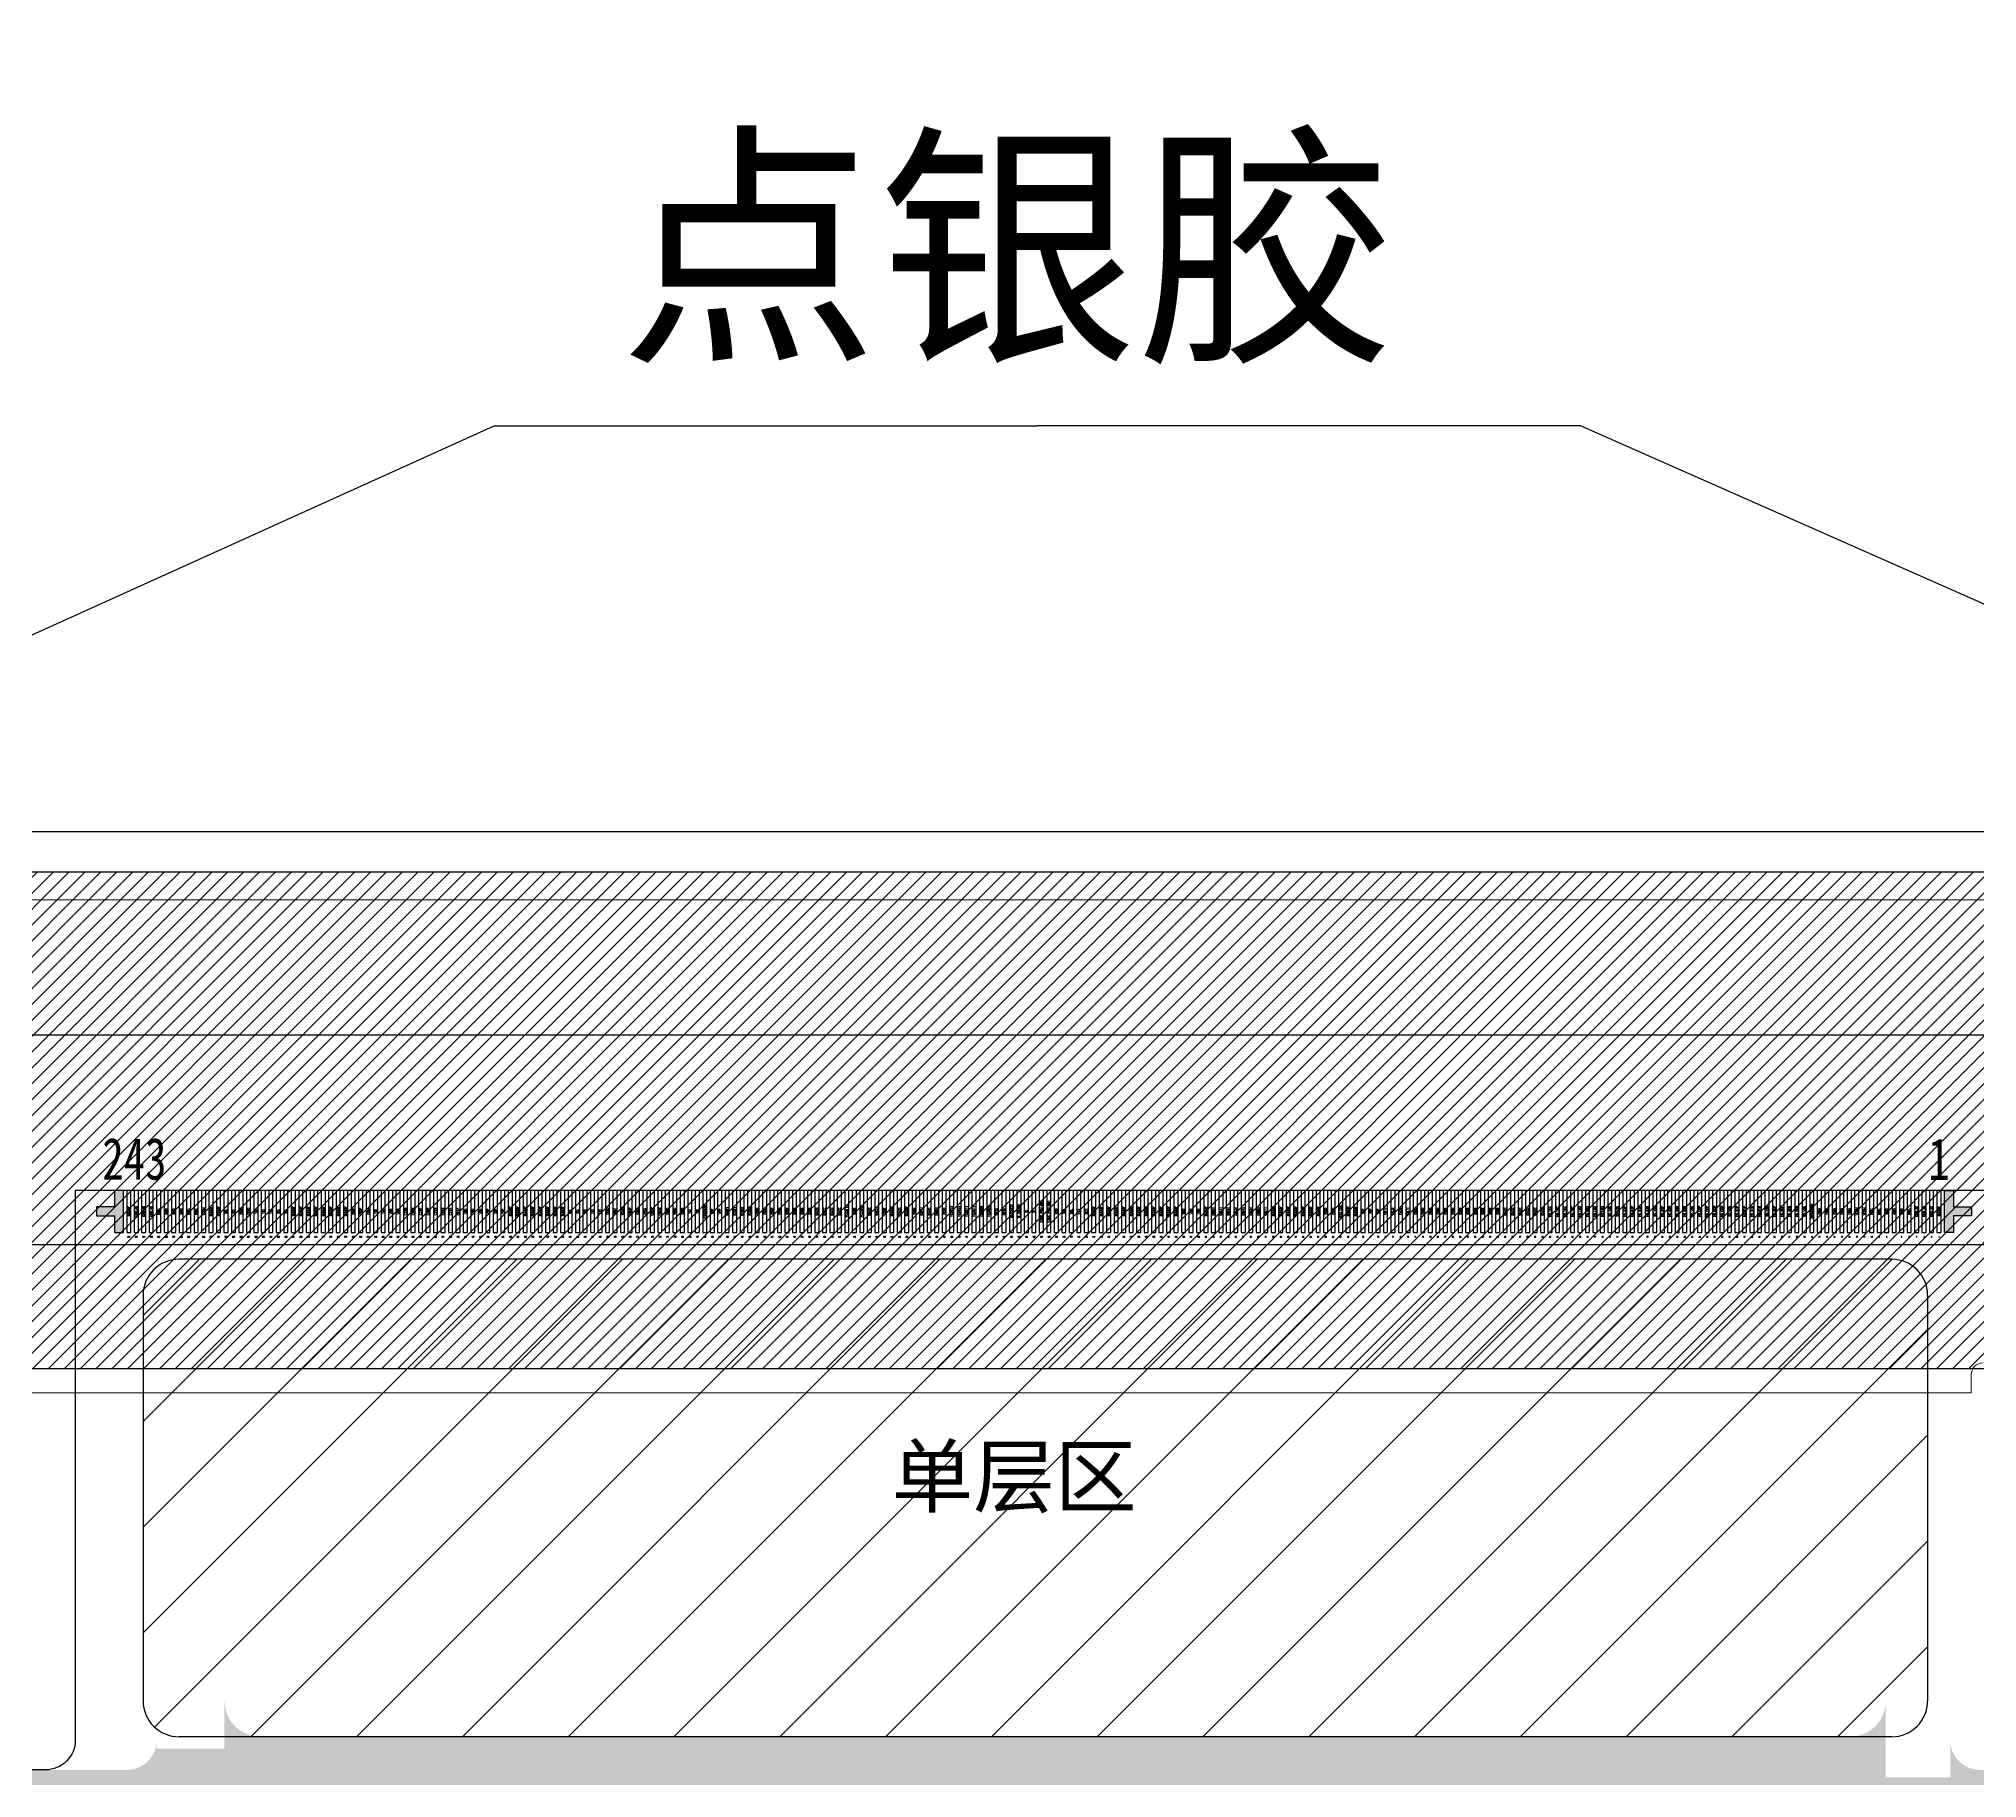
# Model space of a CAD drawing. Extents: x 19995 to 20574, y 1410 to 1825.
# Drawn here: x 20117.37 to 20149.76, y 1592.16 to 1621.24 of the extents above; entities that cross this region are included whole.
import ezdxf

# ---------------------------------------------------------------- set-up
doc = ezdxf.new("R2010")
doc.units = 0
doc.header["$MEASUREMENT"] = 0
doc.layers.get('0').update_dxf_attribs({"linetype": 'CONTINUOUS'})
for name, color, linetype in [('', 7, 'CONTINUOUS'), ('2ITO.drawing', 5, 'CONTINUOUS'), ('Baseline.drawing', 1, 'CONTINUOUS'), ('CF_line.drawing', 3, 'CONTINUOUS'), ('GATE.drawing', 4, 'CONTINUOUS'), ('KEEP OUT', 7, 'CONTINUOUS'), ('L122.drawing', 7, 'CONTINUOUS'), ('lcd', 4, 'CONTINUOUS'), ('MCH2', 7, 'CONTINUOUS'), ('TFT_line.drawing', 2, 'CONTINUOUS')]:
    doc.layers.add(name, color=color, linetype=linetype)
for name, color, linetype, lineweight in [('DIM', 3, 'CONTINUOUS', 13), ('LCM', 130, 'CONTINUOUS', 15), ('temp', 7, 'CONTINUOUS', 20)]:
    doc.layers.add(name, color=color, linetype=linetype, lineweight=lineweight)
doc.styles.get("Standard").update_dxf_attribs({"font": ''})
doc.styles.add('W0$254', font='simplex', dxfattribs={"width": 0.75})
doc.styles.add('ZXQ', font='times.ttf')
doc.styles.get('Standard').set_extended_font_data('SimSun')
doc.dimstyles.get("Standard").update_dxf_attribs({"dimtxt": 0.18, "dimasz": 0.18, "dimexe": 0.18, "dimexo": 0.0625, "dimgap": 0.09, "dimtad": 0, "dimtih": 1, "dimtoh": 1, "dimdec": 4, "dimzin": 0, "dimdsep": 46, "dimtxsty": 'Standard', "dimcen": 0.09, "dimadec": 0, "dimazin": 0, "dimtfac": 1, "dimtdec": 4, "dimtofl": 0, "dimtmove": 0, "dimatfit": 3, "dimfxl": 1, "dimtolj": 1, "dimtzin": 0, "dimarcsym": 0})

# ---------------------------------------------------------------- blocks, each defined once
blk = doc.blocks.new('1da3f12asd31fads2f1w5e1f5adf')
at = {"layer": 'LCM', "color": 6}
for q in [(20222.461, 1188.357), (20187.601, 1188.057)]:
    blk.add_line((20222.461, 1188.057), q, dxfattribs=at)
blk.add_lwpolyline([(20175.691, 1358.897), (20237.911, 1358.897), (20237.911, 1196.297), (20175.691, 1196.297)], close=True, dxfattribs=at)
blk.add_arc((20222.661, 1188.357), 0.2, 90, 180, dxfattribs=at)
blk = doc.blocks.new('fpc_mark')
at = {"linetype": 'Continuous'}
h = blk.add_hatch(color=3, dxfattribs=at)
h.dxf.hatch_style = 1
h.paths.add_polyline_path([(-0.01, 0.125), (-0.01, -0.025), (0.29, -0.025), (0.29, -0.3), (0.44, -0.3), (0.44, 0.4), (0.29, 0.4), (0.29, 0.125)])
at = {"layer": 'GATE.drawing', "color": 3}
blk.add_lwpolyline([(0.29, 0.125), (-0.01, 0.125), (-0.01, -0.025), (0.29, -0.025), (0.29, -0.3), (0.44, -0.3), (0.44, 0.4), (0.29, 0.4), (0.29, 0.125)], close=True, dxfattribs=at)
at = {"layer": 'TFT_line.drawing', "color": 3}
blk.add_lwpolyline([(0.29, 0.125), (-0.01, 0.125), (-0.01, -0.025), (0.29, -0.025), (0.29, -0.3), (0.44, -0.3), (0.44, 0.4), (0.29, 0.4), (0.29, 0.125)], close=True, dxfattribs=at)
blk = doc.blocks.new('fpc_bump')
at = {"layer": 'GATE.drawing'}
blk.add_lwpolyline([(0.0005, 0.0005), (0.0705, 0.0005), (0.0705, 0.7005), (0.0005, 0.7005), (0.0005, 0.0005)], close=True, dxfattribs=at)
at = {"layer": 'TFT_line.drawing', "color": 7}
blk.add_lwpolyline([(0.0005, 0.0005), (0.0705, 0.0005), (0.0705, 0.7005), (0.0005, 0.7005), (0.0005, 0.0005)], close=True, dxfattribs=at)
blk = doc.blocks.new('SA1FSA2D1FZXVXVF6S5AD4F')
at = {"layer": '2ITO.drawing'}
for points in [[(2855.179, -977.679), (2855.249, -977.679), (2855.249, -976.979), (2855.179, -976.979), (2855.179, -977.679)], [(2884.429, -977.679), (2884.499, -977.679), (2884.499, -976.978), (2884.429, -976.978), (2884.429, -977.679)]]:
    blk.add_lwpolyline(points, close=True, dxfattribs=at)
at = {"layer": 'Baseline.drawing', "color": 4}
blk.add_lwpolyline([(2839.743, -970.979), (2899.935, -970.979), (2899.935, -810.467), (2839.743, -810.467), (2839.743, -970.979)], close=True, dxfattribs=at)
at = {"layer": 'CF_line.drawing', "color": 4}
blk.add_line((2838.143, -974.379), (2901.535, -974.379), dxfattribs=at)
blk.add_lwpolyline([(2838.143, -977.879), (2901.535, -977.879), (2901.535, -808.867), (2838.143, -808.867), (2838.143, -977.879)], close=True, dxfattribs=at)
at = {"layer": 'temp', "color": 6}
blk.add_line((2900.599, -971.654), (2839.079, -971.654), dxfattribs=at)
at = {"layer": 'TFT_line.drawing', "color": 7}
for points in [[(2855.179, -977.679), (2855.249, -977.679), (2855.249, -976.979), (2855.179, -976.979), (2855.179, -977.679)], [(2855.679, -977.679), (2855.749, -977.679), (2855.749, -976.979), (2855.679, -976.979), (2855.679, -977.679)], [(2855.804, -977.679), (2855.874, -977.679), (2855.874, -976.979), (2855.804, -976.979), (2855.804, -977.679)], [(2883.804, -977.679), (2883.874, -977.679), (2883.874, -976.979), (2883.804, -976.979), (2883.804, -977.679)], [(2883.929, -977.679), (2883.999, -977.679), (2883.999, -976.979), (2883.929, -976.979), (2883.929, -977.679)], [(2884.429, -977.679), (2884.499, -977.679), (2884.499, -976.979), (2884.429, -976.979), (2884.429, -977.679)]]:
    blk.add_lwpolyline(points, close=True, dxfattribs=at)
blk.add_blockref('fpc_mark', (2854.184, -977.379))
at = {"row_count": 1, "row_spacing": 0.701, "column_spacing": 0.125}
for p, column_count in [((2854.678, -977.679), 4), ((2855.303, -977.679), 3), ((2855.928, -977.679), 223), ((2884.053, -977.679), 3), ((2884.553, -977.679), 4)]:
    blk.add_blockref('fpc_bump', p, dxfattribs=dict(at, column_count=column_count))
at = {"xscale": -1}
blk.add_blockref('fpc_mark', (2885.494, -977.379), dxfattribs=at)
at = {"layer": 'L122.drawing', "attachment_point": 5, "style": 'W0$254'}
for s, insert, char_height, width in [('{\\fFangSong|b0|i0|c134|p0;243}', (2854.807, -976.455), 0.7, 0.01906), ('{\\fFangSong|b0|i0|c134|p0;1}', (2884.964, -976.455), 0.7, 0.01906), ('243', (2854.714, -977.754), 0.02, 0.05715), ('242', (2854.839, -977.754), 0.02, 0.05715), ('241', (2854.964, -977.754), 0.02, 0.05715), ('240', (2855.089, -977.754), 0.02, 0.05715), ('239', (2855.214, -977.754), 0.02, 0.05715), ('238', (2855.339, -977.754), 0.02, 0.05715), ('237', (2855.464, -977.754), 0.02, 0.05715), ('236', (2855.589, -977.754), 0.02, 0.05715), ('235', (2855.714, -977.754), 0.02, 0.05715), ('234', (2855.839, -977.754), 0.02, 0.05715), ('233', (2855.964, -977.754), 0.02, 0.05715), ('232', (2856.089, -977.754), 0.02, 0.05715), ('231', (2856.214, -977.754), 0.02, 0.05715), ('230', (2856.339, -977.754), 0.02, 0.05715), ('229', (2856.464, -977.754), 0.02, 0.05715), ('228', (2856.589, -977.754), 0.02, 0.05715), ('227', (2856.714, -977.754), 0.02, 0.05715), ('226', (2856.839, -977.754), 0.02, 0.05715), ('225', (2856.964, -977.754), 0.02, 0.05715), ('224', (2857.089, -977.754), 0.02, 0.05715), ('223', (2857.214, -977.754), 0.02, 0.05715), ('222', (2857.339, -977.754), 0.02, 0.05715), ('221', (2857.464, -977.754), 0.02, 0.05715), ('220', (2857.589, -977.754), 0.02, 0.05715), ('219', (2857.714, -977.754), 0.02, 0.05715), ('218', (2857.839, -977.754), 0.02, 0.05715), ('217', (2857.964, -977.754), 0.02, 0.05715), ('216', (2858.089, -977.754), 0.02, 0.05715), ('215', (2858.214, -977.754), 0.02, 0.05715), ('214', (2858.339, -977.754), 0.02, 0.05715), ('213', (2858.464, -977.754), 0.02, 0.05715), ('212', (2858.589, -977.754), 0.02, 0.05715), ('211', (2858.714, -977.754), 0.02, 0.05715), ('210', (2858.839, -977.754), 0.02, 0.05715), ('209', (2858.964, -977.754), 0.02, 0.05715), ('208', (2859.089, -977.754), 0.02, 0.05715), ('207', (2859.214, -977.754), 0.02, 0.05715), ('206', (2859.339, -977.754), 0.02, 0.05715), ('205', (2859.464, -977.754), 0.02, 0.05715), ('204', (2859.589, -977.754), 0.02, 0.05715), ('203', (2859.714, -977.754), 0.02, 0.05715), ('202', (2859.839, -977.754), 0.02, 0.05715), ('201', (2859.964, -977.754), 0.02, 0.05715), ('200', (2860.089, -977.754), 0.02, 0.05715), ('199', (2860.214, -977.754), 0.02, 0.05715), ('198', (2860.339, -977.754), 0.02, 0.05715), ('197', (2860.464, -977.754), 0.02, 0.05715), ('196', (2860.589, -977.754), 0.02, 0.05715), ('195', (2860.714, -977.754), 0.02, 0.05715), ('194', (2860.839, -977.754), 0.02, 0.05715), ('193', (2860.964, -977.754), 0.02, 0.05715), ('192', (2861.089, -977.754), 0.02, 0.05715), ('191', (2861.214, -977.754), 0.02, 0.05715), ('190', (2861.339, -977.754), 0.02, 0.05715), ('189', (2861.464, -977.754), 0.02, 0.05715), ('188', (2861.589, -977.754), 0.02, 0.05715), ('187', (2861.714, -977.754), 0.02, 0.05715), ('186', (2861.839, -977.754), 0.02, 0.05715), ('185', (2861.964, -977.754), 0.02, 0.05715), ('184', (2862.089, -977.754), 0.02, 0.05715), ('183', (2862.214, -977.754), 0.02, 0.05715), ('182', (2862.339, -977.754), 0.02, 0.05715), ('181', (2862.464, -977.754), 0.02, 0.05715), ('180', (2862.589, -977.754), 0.02, 0.05715), ('179', (2862.714, -977.754), 0.02, 0.05715), ('178', (2862.839, -977.754), 0.02, 0.05715), ('177', (2862.964, -977.754), 0.02, 0.05715), ('176', (2863.089, -977.754), 0.02, 0.05715), ('175', (2863.214, -977.754), 0.02, 0.05715), ('174', (2863.339, -977.754), 0.02, 0.05715), ('173', (2863.464, -977.754), 0.02, 0.05715), ('172', (2863.589, -977.754), 0.02, 0.05715), ('171', (2863.714, -977.754), 0.02, 0.05715), ('170', (2863.839, -977.754), 0.02, 0.05715), ('169', (2863.964, -977.754), 0.02, 0.05715), ('168', (2864.089, -977.754), 0.02, 0.05715), ('167', (2864.214, -977.754), 0.02, 0.05715), ('166', (2864.339, -977.754), 0.02, 0.05715), ('165', (2864.464, -977.754), 0.02, 0.05715), ('164', (2864.589, -977.754), 0.02, 0.05715), ('163', (2864.714, -977.754), 0.02, 0.05715), ('162', (2864.839, -977.754), 0.02, 0.05715), ('161', (2864.964, -977.754), 0.02, 0.05715), ('160', (2865.089, -977.754), 0.02, 0.05715), ('159', (2865.214, -977.754), 0.02, 0.05715), ('158', (2865.339, -977.754), 0.02, 0.05715), ('157', (2865.464, -977.754), 0.02, 0.05715), ('156', (2865.589, -977.754), 0.02, 0.05715), ('155', (2865.714, -977.754), 0.02, 0.05715), ('154', (2865.839, -977.754), 0.02, 0.05715), ('153', (2865.964, -977.754), 0.02, 0.05715), ('152', (2866.089, -977.754), 0.02, 0.05715), ('151', (2866.214, -977.754), 0.02, 0.05715), ('150', (2866.339, -977.754), 0.02, 0.05715), ('149', (2866.464, -977.754), 0.02, 0.05715), ('148', (2866.589, -977.754), 0.02, 0.05715), ('147', (2866.714, -977.754), 0.02, 0.05715), ('146', (2866.839, -977.754), 0.02, 0.05715), ('145', (2866.964, -977.754), 0.02, 0.05715), ('144', (2867.089, -977.754), 0.02, 0.05715), ('143', (2867.214, -977.754), 0.02, 0.05715), ('142', (2867.339, -977.754), 0.02, 0.05715), ('141', (2867.464, -977.754), 0.02, 0.05715), ('140', (2867.589, -977.754), 0.02, 0.05715), ('139', (2867.714, -977.754), 0.02, 0.05715), ('138', (2867.839, -977.754), 0.02, 0.05715), ('137', (2867.964, -977.754), 0.02, 0.05715), ('136', (2868.089, -977.754), 0.02, 0.05715), ('135', (2868.214, -977.754), 0.02, 0.05715), ('134', (2868.339, -977.754), 0.02, 0.05715), ('133', (2868.464, -977.754), 0.02, 0.05715), ('132', (2868.589, -977.754), 0.02, 0.05715), ('131', (2868.714, -977.754), 0.02, 0.05715), ('130', (2868.839, -977.754), 0.02, 0.05715), ('129', (2868.964, -977.754), 0.02, 0.05715), ('128', (2869.089, -977.754), 0.02, 0.05715), ('127', (2869.214, -977.754), 0.02, 0.05715), ('126', (2869.339, -977.754), 0.02, 0.05715), ('125', (2869.464, -977.754), 0.02, 0.05715), ('124', (2869.589, -977.754), 0.02, 0.05715), ('123', (2869.714, -977.754), 0.02, 0.05715), ('122', (2869.839, -977.754), 0.02, 0.05715), ('121', (2869.964, -977.754), 0.02, 0.05715), ('120', (2870.089, -977.754), 0.02, 0.05715), ('119', (2870.214, -977.754), 0.02, 0.05715), ('118', (2870.339, -977.754), 0.02, 0.05715), ('117', (2870.464, -977.754), 0.02, 0.05715), ('116', (2870.589, -977.754), 0.02, 0.05715), ('115', (2870.714, -977.754), 0.02, 0.05715), ('114', (2870.839, -977.754), 0.02, 0.05715), ('113', (2870.964, -977.754), 0.02, 0.05715), ('112', (2871.089, -977.754), 0.02, 0.05715), ('111', (2871.214, -977.754), 0.02, 0.05715), ('110', (2871.339, -977.754), 0.02, 0.05715), ('109', (2871.464, -977.754), 0.02, 0.05715), ('108', (2871.589, -977.754), 0.02, 0.05715), ('107', (2871.714, -977.754), 0.02, 0.05715), ('106', (2871.839, -977.754), 0.02, 0.05715), ('105', (2871.964, -977.754), 0.02, 0.05715), ('104', (2872.089, -977.754), 0.02, 0.05715), ('103', (2872.214, -977.754), 0.02, 0.05715), ('102', (2872.339, -977.754), 0.02, 0.05715), ('101', (2872.464, -977.754), 0.02, 0.05715), ('100', (2872.589, -977.754), 0.02, 0.05715), ('99', (2872.714, -977.754), 0.02, 0.03811), ('98', (2872.839, -977.754), 0.02, 0.03811), ('97', (2872.964, -977.754), 0.02, 0.03811), ('96', (2873.089, -977.754), 0.02, 0.03811), ('95', (2873.214, -977.754), 0.02, 0.03811), ('94', (2873.339, -977.754), 0.02, 0.03811), ('93', (2873.464, -977.754), 0.02, 0.03811), ('92', (2873.589, -977.754), 0.02, 0.03811), ('91', (2873.714, -977.754), 0.02, 0.03811), ('90', (2873.839, -977.754), 0.02, 0.03811), ('89', (2873.964, -977.754), 0.02, 0.03811), ('88', (2874.089, -977.754), 0.02, 0.03811), ('87', (2874.214, -977.754), 0.02, 0.03811), ('86', (2874.339, -977.754), 0.02, 0.03811), ('85', (2874.464, -977.754), 0.02, 0.03811), ('84', (2874.589, -977.754), 0.02, 0.03811), ('83', (2874.714, -977.754), 0.02, 0.03811), ('82', (2874.839, -977.754), 0.02, 0.03811), ('81', (2874.964, -977.754), 0.02, 0.03811), ('80', (2875.089, -977.754), 0.02, 0.03811), ('79', (2875.214, -977.754), 0.02, 0.03811), ('78', (2875.339, -977.754), 0.02, 0.03811), ('77', (2875.464, -977.754), 0.02, 0.03811), ('76', (2875.589, -977.754), 0.02, 0.03811), ('75', (2875.714, -977.754), 0.02, 0.03811), ('74', (2875.839, -977.754), 0.02, 0.03811), ('73', (2875.964, -977.754), 0.02, 0.03811), ('72', (2876.089, -977.754), 0.02, 0.03811), ('71', (2876.214, -977.754), 0.02, 0.03811), ('70', (2876.339, -977.754), 0.02, 0.03811), ('69', (2876.464, -977.754), 0.02, 0.03811), ('68', (2876.589, -977.754), 0.02, 0.03811), ('67', (2876.714, -977.754), 0.02, 0.03811), ('66', (2876.839, -977.754), 0.02, 0.03811), ('65', (2876.964, -977.754), 0.02, 0.03811), ('64', (2877.089, -977.754), 0.02, 0.03811), ('63', (2877.214, -977.754), 0.02, 0.03811), ('62', (2877.339, -977.754), 0.02, 0.03811), ('61', (2877.464, -977.754), 0.02, 0.03811), ('60', (2877.589, -977.754), 0.02, 0.03811), ('59', (2877.714, -977.754), 0.02, 0.03811), ('58', (2877.839, -977.754), 0.02, 0.03811), ('57', (2877.964, -977.754), 0.02, 0.03811), ('56', (2878.089, -977.754), 0.02, 0.03811), ('55', (2878.214, -977.754), 0.02, 0.03811), ('54', (2878.339, -977.754), 0.02, 0.03811), ('53', (2878.464, -977.754), 0.02, 0.03811), ('52', (2878.589, -977.754), 0.02, 0.03811), ('51', (2878.714, -977.754), 0.02, 0.03811), ('50', (2878.839, -977.754), 0.02, 0.03811), ('49', (2878.964, -977.754), 0.02, 0.03811), ('48', (2879.089, -977.754), 0.02, 0.03811), ('47', (2879.214, -977.754), 0.02, 0.03811), ('46', (2879.339, -977.754), 0.02, 0.03811), ('45', (2879.464, -977.754), 0.02, 0.03811), ('44', (2879.589, -977.754), 0.02, 0.03811), ('43', (2879.714, -977.754), 0.02, 0.03811), ('42', (2879.839, -977.754), 0.02, 0.03811), ('41', (2879.964, -977.754), 0.02, 0.03811), ('40', (2880.089, -977.754), 0.02, 0.03811), ('39', (2880.214, -977.754), 0.02, 0.03811), ('38', (2880.339, -977.754), 0.02, 0.03811), ('37', (2880.464, -977.754), 0.02, 0.03811), ('36', (2880.589, -977.754), 0.02, 0.03811), ('35', (2880.714, -977.754), 0.02, 0.03811), ('34', (2880.839, -977.754), 0.02, 0.03811), ('33', (2880.964, -977.754), 0.02, 0.03811), ('32', (2881.089, -977.754), 0.02, 0.03811), ('31', (2881.214, -977.754), 0.02, 0.03811), ('30', (2881.339, -977.754), 0.02, 0.03811), ('29', (2881.464, -977.754), 0.02, 0.03811), ('28', (2881.589, -977.754), 0.02, 0.03811), ('27', (2881.714, -977.754), 0.02, 0.03811), ('26', (2881.839, -977.754), 0.02, 0.03811), ('25', (2881.964, -977.754), 0.02, 0.03811), ('24', (2882.089, -977.754), 0.02, 0.03811), ('23', (2882.214, -977.754), 0.02, 0.03811), ('22', (2882.339, -977.754), 0.02, 0.03811), ('21', (2882.464, -977.754), 0.02, 0.03811), ('20', (2882.589, -977.754), 0.02, 0.03811), ('19', (2882.714, -977.754), 0.02, 0.03811), ('18', (2882.839, -977.754), 0.02, 0.03811), ('17', (2882.964, -977.754), 0.02, 0.03811), ('16', (2883.089, -977.754), 0.02, 0.03811), ('15', (2883.214, -977.754), 0.02, 0.03811), ('14', (2883.339, -977.754), 0.02, 0.03811), ('13', (2883.464, -977.754), 0.02, 0.03811), ('12', (2883.589, -977.754), 0.02, 0.03811), ('11', (2883.714, -977.754), 0.02, 0.03811), ('10', (2883.839, -977.754), 0.02, 0.03811), ('9', (2883.964, -977.754), 0.02, 0.01906), ('8', (2884.089, -977.754), 0.02, 0.01906), ('7', (2884.214, -977.754), 0.02, 0.01906), ('6', (2884.339, -977.754), 0.02, 0.01906), ('5', (2884.464, -977.754), 0.02, 0.01906), ('4', (2884.589, -977.754), 0.02, 0.01906), ('3', (2884.714, -977.754), 0.02, 0.01906), ('2', (2884.839, -977.754), 0.02, 0.01906), ('1', (2884.964, -977.754), 0.02, 0.01906)]:
    blk.add_mtext(s, dxfattribs=dict(at, insert=insert, char_height=char_height, width=width))
at = {"layer": 'L122.drawing', "char_height": 0.04, "attachment_point": 5, "rotation": 90, "style": 'W0$254'}
for s, insert, width in [('DUMMY', (2854.714, -977.329), 0.20763), ('GND_AG', (2854.839, -977.329), 0.22668), ('GND_AG', (2854.964, -977.329), 0.22668), ('GND_AG', (2855.089, -977.329), 0.22668), ('NULL', (2855.214, -977.329), 0.14858), ('NULL', (2855.714, -977.329), 0.14858), ('NULL', (2855.839, -977.329), 0.14858), ('VCOM', (2855.964, -977.329), 0.16191), ('DUMMY', (2856.089, -977.329), 0.20763), ('DUMMY', (2856.214, -977.329), 0.20763), ('VSSD', (2856.589, -977.329), 0.15049), ('VSSD', (2856.714, -977.329), 0.15049), ('DUMMY', (2857.464, -977.329), 0.20763), ('DUMMY', (2857.589, -977.329), 0.20763), ('DUMMY', (2857.714, -977.329), 0.20763), ('DUMMY', (2857.839, -977.329), 0.20763), ('DUMMY', (2857.964, -977.329), 0.20763), ('DUMMY', (2858.089, -977.329), 0.20763), ('DUMMY', (2858.214, -977.329), 0.20763), ('DUMMY', (2858.339, -977.329), 0.20763), ('VSSP', (2858.464, -977.329), 0.15049), ('VSSP', (2858.589, -977.329), 0.15049), ('VSSA', (2858.714, -977.329), 0.14477), ('C22N', (2859.339, -977.329), 0.15811), ('C22N', (2859.464, -977.329), 0.15811), ('C22P', (2859.589, -977.329), 0.1562), ('C22P', (2859.714, -977.329), 0.1562), ('C21N', (2859.839, -977.329), 0.15811), ('C21N', (2859.964, -977.329), 0.15811), ('C21P', (2860.089, -977.329), 0.1562), ('C21P', (2860.214, -977.329), 0.1562), ('DUMMY', (2861.089, -977.329), 0.20763), ('DUMMY', (2861.214, -977.329), 0.20763), ('DUMMY', (2861.339, -977.329), 0.20763), ('DUMMY', (2861.464, -977.329), 0.20763), ('DUMMY', (2861.589, -977.329), 0.20763), ('DUMMY', (2861.714, -977.329), 0.20763), ('DUMMY', (2861.839, -977.329), 0.20763), ('DUMMY', (2861.964, -977.329), 0.20763), ('VSSD', (2862.714, -977.329), 0.15049), ('VREF', (2862.839, -977.329), 0.14477), ('VGMN', (2862.964, -977.329), 0.16191), ('VGMP', (2863.089, -977.329), 0.16001), ('VSSA', (2863.214, -977.329), 0.14477), ('VSSA', (2863.339, -977.329), 0.14477), ('VSSAC', (2863.464, -977.329), 0.18477), ('VSSAC', (2863.589, -977.329), 0.18477), ('VSSD', (2863.714, -977.329), 0.15049), ('VSSD', (2863.839, -977.329), 0.15049), ('VSSD', (2863.964, -977.329), 0.15049), ('VTESTOUTP', (2864.339, -977.329), 0.32382), ('VCSW1', (2864.714, -977.329), 0.1962), ('VCSW1', (2864.839, -977.329), 0.1962), ('VCSW2', (2864.964, -977.329), 0.1962), ('VCSW2', (2865.089, -977.329), 0.1962), ('VSSD', (2865.214, -977.329), 0.15049), ('VSSD', (2865.339, -977.329), 0.15049), ('VSSD', (2865.464, -977.329), 0.15049), ('VSSD', (2865.589, -977.329), 0.15049), ('VDDD', (2865.714, -977.329), 0.1543), ('VDDD', (2865.839, -977.329), 0.1543), ('VDDD', (2865.964, -977.329), 0.1543), ('VDDD', (2866.089, -977.329), 0.1543), ('IOVCC', (2866.214, -977.329), 0.17144), ('IOVCC', (2866.339, -977.329), 0.17144), ('IOVCC', (2866.464, -977.329), 0.17144), ('IOVCC', (2866.589, -977.329), 0.17144), ('PCCS[1]', (2866.714, -977.329), 0.24953), ('VSSD', (2866.839, -977.329), 0.15049), ('PCCS[0]', (2866.964, -977.329), 0.24953), ('IOVCC', (2867.089, -977.329), 0.17144), ('BS[2]', (2867.214, -977.329), 0.16953), ('VSSD', (2867.339, -977.329), 0.15049), ('DUMMY', (2867.464, -977.329), 0.20763), ('IOVCC', (2867.589, -977.329), 0.17144), ('DUMMY', (2867.714, -977.329), 0.20763), ('VSSD', (2867.839, -977.329), 0.15049), ('BS[1]', (2867.964, -977.329), 0.16953), ('IOVCC', (2868.089, -977.329), 0.17144), ('BS[0]', (2868.214, -977.329), 0.16953), ('VSSD', (2868.339, -977.329), 0.15049), ('TEST[2]', (2868.464, -977.329), 0.22668), ('TEST[2]', (2868.589, -977.329), 0.22668), ('TEST[1]', (2868.714, -977.329), 0.22668), ('TEST[1]', (2868.839, -977.329), 0.22668), ('TEST[0]', (2868.964, -977.329), 0.22668), ('TEST[0]', (2869.089, -977.329), 0.22668), ('RESX', (2869.214, -977.329), 0.15239), ('RESX', (2869.339, -977.329), 0.15239), ('TE_TOUCH', (2869.464, -977.329), 0.29334), ('TE_TOUCH', (2869.589, -977.329), 0.29334), ('CABC_PWM_OUT', (2869.964, -977.329), 0.46096), ('CABC_PWM_OUT', (2870.089, -977.329), 0.46096), ('DUMMY', (2870.839, -977.329), 0.20763), ('DUMMY', (2870.964, -977.329), 0.20763), ('DUMMY', (2871.089, -977.329), 0.20763), ('DUMMY', (2871.214, -977.329), 0.20763), ('DUMMY', (2871.339, -977.329), 0.20763), ('DUMMY', (2871.464, -977.329), 0.20763), ('DUMMY', (2871.589, -977.329), 0.20763), ('DUMMY', (2871.714, -977.329), 0.20763), ('DUMMY', (2871.839, -977.329), 0.20763), ('DUMMY', (2871.964, -977.329), 0.20763), ('DUMMY', (2872.089, -977.329), 0.20763), ('DUMMY', (2872.214, -977.329), 0.20763), ('DUMMY', (2872.714, -977.329), 0.20763), ('DB[0]', (2872.839, -977.329), 0.17144), ('DB[1]', (2872.964, -977.329), 0.17144), ('DB[2]', (2873.089, -977.329), 0.17144), ('DB[3]', (2873.214, -977.329), 0.17144), ('DB[4]', (2873.339, -977.329), 0.17144), ('DB[5]', (2873.464, -977.329), 0.17144), ('DB[6]', (2873.589, -977.329), 0.17144), ('DB[7]', (2873.714, -977.329), 0.17144), ('DUMMY', (2873.839, -977.329), 0.20763), ('DUMMY', (2873.964, -977.329), 0.20763), ('DUMMY', (2874.089, -977.329), 0.20763), ('DUMMY', (2874.214, -977.329), 0.20763), ('DUMMY', (2874.339, -977.329), 0.20763), ('DUMMY', (2874.464, -977.329), 0.20763), ('DUMMY', (2874.589, -977.329), 0.20763), ('VSSD', (2874.714, -977.329), 0.15049), ('VSSD', (2874.839, -977.329), 0.15049), ('TEST_OSC', (2874.964, -977.329), 0.28572), ('DUMMY', (2875.089, -977.329), 0.20763), ('DUMMY', (2875.214, -977.329), 0.20763), ('TS[1]', (2875.714, -977.329), 0.16001), ('TS[3]', (2875.839, -977.329), 0.16001), ('TS[5]', (2875.964, -977.329), 0.16001), ('TS[7]', (2876.089, -977.329), 0.16001), ('VSSD', (2876.214, -977.329), 0.15049), ('VSSD', (2876.339, -977.329), 0.15049), ('VSSD', (2876.464, -977.329), 0.15049), ('VSSD', (2876.589, -977.329), 0.15049), ('VSSD', (2876.714, -977.329), 0.15049), ('VSSD', (2876.839, -977.329), 0.15049), ('VDDD', (2876.964, -977.329), 0.1543), ('VDDD', (2877.089, -977.329), 0.1543), ('VDDD', (2877.214, -977.329), 0.1543), ('VDDD', (2877.339, -977.329), 0.1543), ('VDDD', (2877.464, -977.329), 0.1543), ('VDDD', (2877.589, -977.329), 0.1543), ('IOVCC', (2877.714, -977.329), 0.17144), ('IOVCC', (2877.839, -977.329), 0.17144), ('IOVCC', (2877.964, -977.329), 0.17144), ('IOVCC', (2878.089, -977.329), 0.17144), ('IOVCC', (2878.214, -977.329), 0.17144), ('IOVCC', (2878.339, -977.329), 0.17144), ('HS_VCC', (2878.464, -977.329), 0.22477), ('HS_VCC', (2878.589, -977.329), 0.22477), ('HS_VCC', (2878.714, -977.329), 0.22477), ('HS_VCC', (2878.839, -977.329), 0.22477), ('HS_LDO', (2878.964, -977.329), 0.22477), ('HS_LDO', (2879.089, -977.329), 0.22477), ('HS_LDO', (2879.214, -977.329), 0.22477), ('HS_LDO', (2879.339, -977.329), 0.22477), ('HS_VSS', (2879.464, -977.329), 0.22096), ('HS_VSS', (2879.589, -977.329), 0.22096), ('HS_D3P', (2879.714, -977.329), 0.22858), ('HS_D3P', (2879.839, -977.329), 0.22858), ('HS_D3N', (2879.964, -977.329), 0.23049), ('HS_D3N', (2880.089, -977.329), 0.23049), ('HS_VSS', (2880.214, -977.329), 0.22096), ('HS_D2P', (2880.339, -977.329), 0.22858), ('HS_D2P', (2880.464, -977.329), 0.22858), ('HS_D2N', (2880.589, -977.329), 0.23049), ('HS_D2N', (2880.714, -977.329), 0.23049), ('HS_VSS', (2880.839, -977.329), 0.22096), ('HS_CKP', (2880.964, -977.329), 0.23049), ('HS_CKP', (2881.089, -977.329), 0.23049), ('HS_CKN', (2881.214, -977.329), 0.23239), ('HS_CKN', (2881.339, -977.329), 0.23239), ('HS_VSS', (2881.464, -977.329), 0.22096), ('HS_D1P', (2881.589, -977.329), 0.22858), ('HS_D1P', (2881.714, -977.329), 0.22858), ('HS_D1N', (2881.839, -977.329), 0.23049), ('HS_D1N', (2881.964, -977.329), 0.23049), ('HS_VSS', (2882.089, -977.329), 0.22096), ('HS_D0P', (2882.214, -977.329), 0.22858), ('HS_D0P', (2882.339, -977.329), 0.22858), ('HS_D0N', (2882.464, -977.329), 0.23049), ('HS_D0N', (2882.589, -977.329), 0.23049), ('HS_VSS', (2882.714, -977.329), 0.22096), ('VTESTOUTN', (2882.839, -977.329), 0.32572), ('VSSA', (2882.964, -977.329), 0.14477), ('VSSA', (2883.089, -977.329), 0.14477), ('VSSA', (2883.214, -977.329), 0.14477), ('VSSA', (2883.339, -977.329), 0.14477), ('VSSA', (2883.464, -977.329), 0.14477), ('VCOM', (2883.589, -977.329), 0.16191), ('VCOM', (2883.714, -977.329), 0.16191), ('NULL', (2883.839, -977.329), 0.14858), ('NULL', (2883.964, -977.329), 0.14858), ('NULL', (2884.464, -977.329), 0.14858), ('GND_AG', (2884.59, -977.329), 0.22668), ('GND_AG', (2884.715, -977.329), 0.22668), ('GND_AG', (2884.84, -977.329), 0.22668), ('DUMMY', (2884.964, -977.329), 0.20763), ('GND', (2855.339, -977.329), 0.12191), ('GND', (2855.464, -977.329), 0.12191), ('GND', (2855.589, -977.329), 0.12191), ('VGL', (2856.339, -977.329), 0.10668), ('VGL', (2856.464, -977.329), 0.10668), ('VCI', (2856.839, -977.329), 0.08953), ('VCI', (2856.964, -977.329), 0.08953), ('VCI', (2857.089, -977.329), 0.08953), ('VGL', (2857.214, -977.329), 0.10668), ('VGL', (2857.339, -977.329), 0.10668), ('VGI', (2858.839, -977.329), 0.08953), ('VGI', (2858.964, -977.329), 0.08953), ('VGH', (2859.089, -977.329), 0.1162), ('VGH', (2859.214, -977.329), 0.1162), ('VSN', (2860.339, -977.329), 0.1143), ('VSN', (2860.464, -977.329), 0.1143), ('VSN', (2860.589, -977.329), 0.1143), ('VSP', (2860.714, -977.329), 0.11239), ('VSP', (2860.839, -977.329), 0.11239), ('VSP', (2860.964, -977.329), 0.11239), ('VCL', (2862.089, -977.329), 0.10668), ('VCL', (2862.214, -977.329), 0.10668), ('VCI', (2862.339, -977.329), 0.08953), ('VCI', (2862.464, -977.329), 0.08953), ('VCI', (2862.589, -977.329), 0.08953), ('VCI', (2864.089, -977.329), 0.08953), ('VCI', (2864.214, -977.329), 0.08953), ('VPP', (2864.464, -977.329), 0.1143), ('VPP', (2864.589, -977.329), 0.1143), ('TE', (2869.714, -977.329), 0.06668), ('TE', (2869.839, -977.329), 0.06668), ('SDO', (2870.214, -977.329), 0.12001), ('SDI', (2870.339, -977.329), 0.09334), ('SCL', (2870.464, -977.329), 0.11049), ('CSX', (2870.589, -977.329), 0.1162), ('DCX', (2870.714, -977.329), 0.11811), ('BIST', (2872.339, -977.329), 0.12382), ('VSN', (2872.464, -977.329), 0.1143), ('VSN', (2872.589, -977.329), 0.1143), ('VSP', (2875.339, -977.329), 0.11239), ('VSP', (2875.464, -977.329), 0.11239), ('VSP', (2875.589, -977.329), 0.11239), ('GND', (2884.089, -977.329), 0.12191), ('GND', (2884.214, -977.329), 0.12191), ('GND', (2884.341, -977.329), 0.12191)]:
    blk.add_mtext(s, dxfattribs=dict(at, insert=insert, width=width))
blk = doc.blocks.new('GDS')
at = {"layer": 'LCM', "color": 7}
blk.add_line((20170.706, 2099.009), (20101.586, 2099.009), dxfattribs=at)

msp = doc.modelspace()

# ---------------------------------------------------------------- hatches: boundary and pattern name
at = {"layer": ''}
h = msp.add_hatch(dxfattribs=at)
h.set_pattern_fill('ANSI31', color=5, scale=1.5, style=0)
h.set_pattern_definition([(45, (195.73767, 578.18596), (-0.1325825215, 0.1325825215), [])])
h.paths.add_polyline_path([(20171.956, 1607.313), (20100.336, 1607.313), (20100.336, 1599.009), (20171.956, 1599.009)])
h = msp.add_hatch(dxfattribs=at)
h.set_pattern_fill('AR-CONC', color=250, scale=0.1)
h.set_pattern_definition([(50, (0, 0), (0.717260183, -0.062752135), [0.075, -0.825]), (355, (0, 0), (-0.138751334, 0.752192134), [0.06, -0.66]), (100.4514445, (0.0598, -0.0052), (0.578508847, 0.68943999), [0.063740192, -0.701142112]), (46.1842, (0, 0.2), (1.06724133, -0.16551928), [0.1125, -1.2375]), (96.6356355, (0.0889, 0.1862), (0.934661946, 0.9741186), [0.09561034, -1.05171376]), (351.184164, (0, 0.2), (0.934661945, 0.9741186), [0.09, -0.99]), (21, (0.1, 0.15), (0.596907052, -0.40261889), [0.075, -0.825]), (326, (0.1, 0.15), (0.243315332, 0.725150045), [0.06, -0.66]), (71.4514447, (0.14974, 0.11645), (0.840222377, 0.322531153), [0.06374019, -0.701142112]), (37.5, (0, 0), (0.0121598553, 0.3328938538), [0, -0.652, 0, -0.67, 0, -0.6625]), (7.5, (0, 0), (0.2630695374, 0.394411712), [0, -0.382, 0, -0.637, 0, -0.2525]), (327.5, (-0.223, 0), (0.533822436, -0.0225548717), [0, -0.25, 0, -0.78, 0, -1.035]), (317.5, (-0.323, 0), (0.583186169, 0.100104982), [0, -0.325, 0, -0.518, 0, -0.735])])
h.paths.add_polyline_path([(20100.065, 1567.794), (20105.43, 1567.794, 0.414214), (20105.93, 1568.294), (20105.93, 1591.804, -0.414214), (20106.43, 1592.304), (20118.836, 1592.304, 0.414214), (20119.336, 1592.804), (20119.336, 1592.658), (20120.469, 1592.658), (20120.469, 1593.458, 0.414214), (20121.069, 1592.858), (20147.629, 1592.858, 0.414214), (20148.229, 1593.458), (20148.229, 1592.179), (20149.306, 1592.179), (20149.306, 1592.804, 0.414214), (20149.806, 1592.304), (20161.685, 1592.304, -0.414214), (20162.185, 1591.804), (20162.185, 1552.794, -0.198912), (20162.038, 1552.44), (20162.038, 1563.778), (20149.576, 1563.778), (20149.576, 1552.44), (20162.038, 1552.44, -0.198912), (20161.685, 1552.294), (20100.065, 1552.294)])
h.paths.add_polyline_path([(20123.526, 1586.38), (20123.526, 1580.365), (20134.522, 1580.365), (20134.522, 1586.38)], flags=16)
h.paths.add_polyline_path([(20126.59, 1584.238), (20126.59, 1582.271), (20131.324, 1582.271), (20131.324, 1584.238)], flags=0)
h.paths.add_polyline_path([(20128.056, 1576.266), (20128.056, 1571.991), (20135.348, 1571.991), (20135.348, 1576.266)], flags=16)
h.paths.add_polyline_path([(20077.565, 1552.294), (20100.065, 1552.294), (20100.065, 1567.794), (20077.565, 1567.794)])
h.paths.add_polyline_path([(20086.565, 1562.577), (20086.565, 1558.302), (20093.857, 1558.302), (20093.857, 1562.577)], flags=16)
at = {"linetype": 'Continuous'}
h = msp.add_hatch(dxfattribs=at)
h.set_pattern_fill('ANSI31', color=6, scale=10, style=0)
h.set_pattern_definition([(45, (19933.7623, 1398.6403), (-0.8838835, 0.8838835), [])])
h.paths.add_polyline_path([(20148.329, 1592.858, 0.414214), (20148.929, 1593.458), (20148.929, 1600.238, 0.414214), (20148.329, 1600.838), (20119.709, 1600.838, 0.414214), (20119.109, 1600.238), (20119.109, 1593.458, 0.414214), (20119.709, 1592.858)])

# ---------------------------------------------------------------- linework, layer by layer
at = {"layer": '', "color": 30}
msp.add_lwpolyline([(20100.336, 1607.313), (20171.956, 1607.313), (20171.956, 1599.009), (20100.336, 1599.009)], close=True, dxfattribs=at)
msp.add_lwpolyline([(20162.185, 1591.804, 0.414214), (20161.685, 1592.304), (20150.506, 1592.304, -0.414214), (20150.006, 1592.804), (20150.006, 1601.988), (20117.976, 1601.988), (20117.976, 1592.804, -0.414214), (20117.476, 1592.304), (20106.43, 1592.304, 0.414214), (20105.93, 1591.804)], format="xyb", dxfattribs=at)
at = {"color": 6, "linetype": 'Continuous'}
for centre, start, end in [((20119.709, 1600.238), 90, 180), ((20148.329, 1600.238), 0, 90)]:
    msp.add_arc(centre, 0.6, start, end, dxfattribs=at)
at = {"layer": 'KEEP OUT', "color": 6}
for p, q in [((20119.109, 1600.238), (20119.109, 1593.458)), ((20148.929, 1600.238), (20148.929, 1593.458)), ((20148.329, 1592.858), (20119.709, 1592.858))]:
    msp.add_line(p, q, dxfattribs=at)
for centre, start, end in [((20119.709, 1593.458), 180, 270), ((20148.329, 1593.458), 270, 0)]:
    msp.add_arc(centre, 0.6, start, end, dxfattribs=at)
at = {"layer": 'MCH2', "color": 6, "linetype": 'ByBlock'}
msp.add_line((20148.329, 1600.838), (20119.709, 1600.838), dxfattribs=at)

# ---------------------------------------------------------------- block references
at = {"layer": '', "color": 30}
for name, p in [('1da3f12asd31fads2f1w5e1f5adf', (-72.805, 410.551)), ('GDS', (0, -500))]:
    msp.add_blockref(name, p, dxfattribs=at)
at = {"layer": 'temp', "color": 30}
msp.add_blockref('SA1FSA2D1FZXVXVF6S5AD4F', (17264.156, 2578.967), dxfattribs=at)

# ---------------------------------------------------------------- texts
at = {"color": 6, "linetype": 'Continuous', "insert": (20131.617, 1597.71), "char_height": 1, "width": 9.77513, "attachment_point": 1}
msp.add_mtext('单层区', dxfattribs=at)
at = {"layer": 'lcd', "color": 1, "insert": (20127.068, 1619.33), "char_height": 3.16875, "width": 36.29905, "attachment_point": 1, "style": 'ZXQ'}
msp.add_mtext('{\\fSimSun|b0|i0|c134|p2;\\C3;点银胶}', dxfattribs=at)

# ---------------------------------------------------------------- leaders
at = {"layer": 'DIM', "color": 3}
for points in [[(20103.5, 1605.061), (20124.976, 1614.77), (20134.053, 1614.77)], [(20164.607, 1605.274), (20143.131, 1614.77), (20134.053, 1614.77)]]:
    msp.add_leader(points, dimstyle='Standard', override={"dimgap": 0.625, "dimtad": 0, "dimtix": 0}, dxfattribs=at)

doc.saveas('drawing.dxf')
